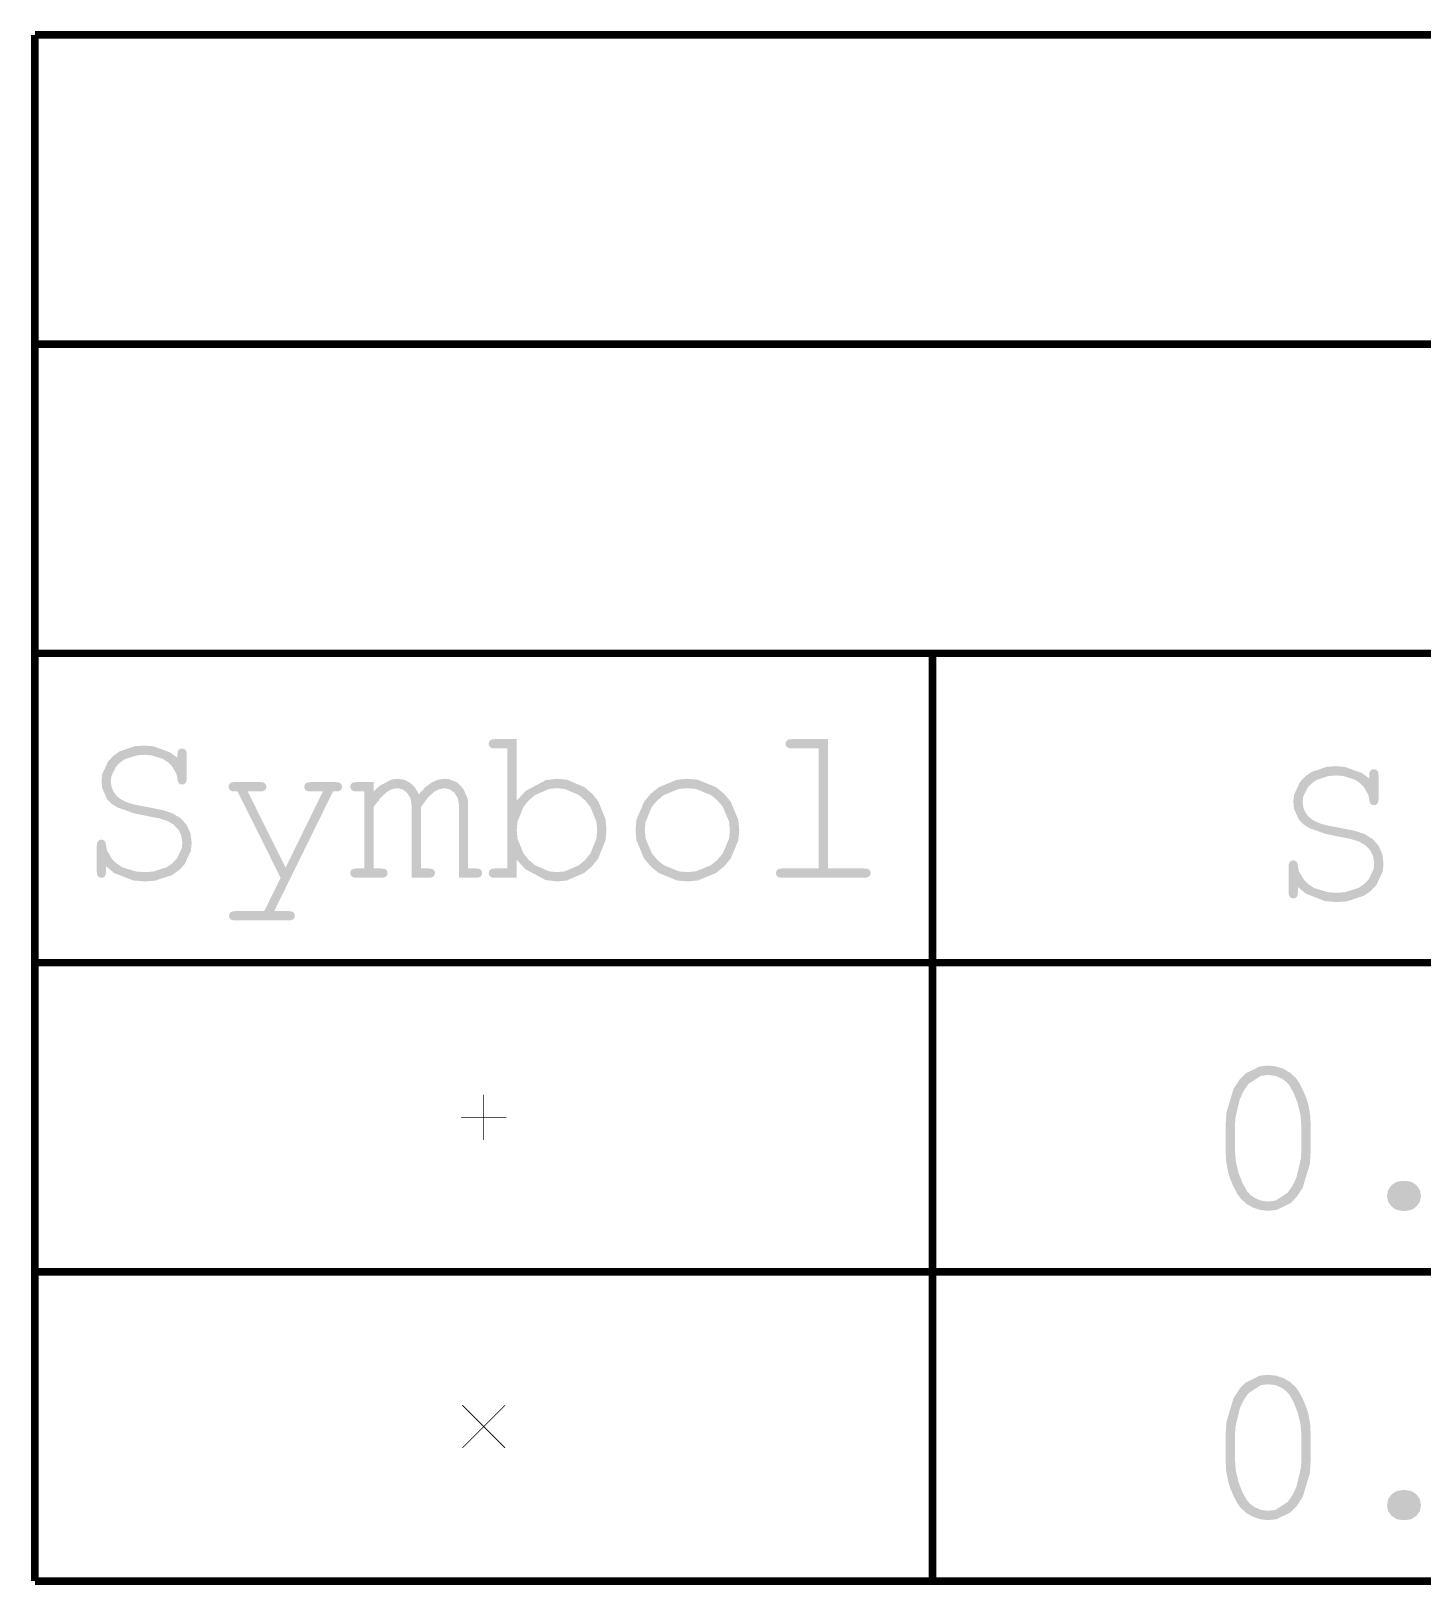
# Model space of a CAD drawing. Extents: x -5 to 272, y 7 to 75.
# Drawn here: x 115.33 to 133.79, y 54.26 to 74.86 of the extents above; entities that cross this region are included whole.
import ezdxf

# ---------------------------------------------------------------- set-up
doc = ezdxf.new("R2010")
doc.units = 0
doc.layers.add('DRILL_SYMBOLS', color=255, linetype='CONTINUOUS')

msp = doc.modelspace()

# ---------------------------------------------------------------- hatches: boundary and pattern name
at = {"layer": 'DRILL_SYMBOLS'}
for points in [[(117.274331, 65.225771), (117.274331, 65.266786), (117.278542, 65.304506), (117.291176, 65.329775), (117.310769, 65.344057), (117.335854, 65.348818), (117.360939, 65.344057), (117.380532, 65.329775), (117.393166, 65.304506), (117.397377, 65.266786), (117.397377, 64.95331), (117.393166, 64.91559), (117.380532, 64.890322), (117.360939, 64.876039), (117.335854, 64.871279), (117.311867, 64.875673), (117.292641, 64.888857), (117.279641, 64.911928), (117.274331, 64.945986), (117.263665, 65.005953), (117.20031, 65.116548), (117.147622, 65.167177), (117.083306, 65.210115), (116.926934, 65.259188), (116.834877, 65.265322), (116.738289, 65.258776), (116.576424, 65.206407), (116.511147, 65.160585), (116.458596, 65.105883), (116.398537, 64.982469), (116.39103, 64.913759), (116.399453, 64.843813), (116.424721, 64.780458), (116.463906, 64.726076), (116.514077, 64.683046), (116.573403, 64.649355), (116.640053, 64.622988), (116.730141, 64.599733), (116.85978, 64.57538), (117.07145, 64.533998), (117.205483, 64.491884), (117.31736, 64.423769), (117.39811, 64.333681), (117.446999, 64.223451), (117.463295, 64.094911), (117.452767, 63.993334), (117.368538, 63.813524), (117.294838, 63.735292), (117.203286, 63.670254), (116.976235, 63.595925), (116.840737, 63.586634), (116.688393, 63.599175), (116.432045, 63.699505), (116.328041, 63.787294), (116.328041, 63.716982), (116.32383, 63.679262), (116.311196, 63.653993), (116.291603, 63.639711), (116.266518, 63.634951), (116.242348, 63.639711), (116.222573, 63.653993), (116.209389, 63.679262), (116.204995, 63.716982), (116.204995, 64.056826), (116.209206, 64.095644), (116.22184, 64.121279), (116.241433, 64.135561), (116.266518, 64.140322), (116.290505, 64.135927), (116.309731, 64.122743), (116.322731, 64.099672), (116.328041, 64.065615), (116.339806, 63.999742), (116.41195, 63.877062), (116.472329, 63.820253), (116.546715, 63.771868), (116.730919, 63.71657), (116.840737, 63.709658), (116.950371, 63.71689), (117.13311, 63.774752), (117.206215, 63.82538), (117.264855, 63.885897), (117.331871, 64.022859), (117.340249, 64.099306), (117.327431, 64.190676), (117.288979, 64.271425), (117.225258, 64.338991), (117.136635, 64.39081), (117.028237, 64.423403), (116.843666, 64.459658), (116.701302, 64.48868), (116.480843, 64.567049), (116.402749, 64.616396), (116.343789, 64.674715), (116.276406, 64.824861), (116.267983, 64.916689), (116.277642, 65.009981), (116.354912, 65.176241), (116.422524, 65.249208), (116.505974, 65.310091), (116.709954, 65.379671), (116.830483, 65.388368), (116.954903, 65.378206), (117.176827, 65.296907)], [(121.771401, 65.473329), (121.771401, 64.657411), (121.888497, 64.784304), (122.157296, 64.929323), (122.308999, 64.947451), (122.438912, 64.935228), (122.669625, 64.83745), (122.770424, 64.751894), (122.854378, 64.648577), (122.950325, 64.408708), (122.962319, 64.272158), (122.950188, 64.134096), (122.853142, 63.890932), (122.839272, 64.266298), (122.829293, 64.378313), (122.749459, 64.575701), (122.679604, 64.661074), (122.596383, 64.73189), (122.409615, 64.812822), (122.306069, 64.822939), (122.202523, 64.812822), (122.015755, 64.73189), (121.932534, 64.661074), (121.862679, 64.575701), (121.782845, 64.378313), (121.772866, 64.266298), (121.782845, 64.154283), (121.862679, 63.956896), (121.932534, 63.871523), (122.015755, 63.800707), (122.202523, 63.719774), (122.306069, 63.709658), (122.409615, 63.719774), (122.596383, 63.800707), (122.679604, 63.871523), (122.749459, 63.956896), (122.829293, 64.154283), (122.839272, 64.266298), (122.853142, 63.890932), (122.768227, 63.785829), (122.666741, 63.698681), (122.437127, 63.599083), (122.308999, 63.586634), (122.154549, 63.60476), (121.88575, 63.749768), (121.771401, 63.87665), (121.771401, 63.634951), (121.482827, 63.634951), (121.445107, 63.639345), (121.419838, 63.652529), (121.405556, 63.672304), (121.400795, 63.696474), (121.405556, 63.721559), (121.419838, 63.741152), (121.445107, 63.753786), (121.482827, 63.757997), (121.648354, 63.757997), (121.648354, 65.348818), (121.482827, 65.348818), (121.445107, 65.353212), (121.419838, 65.366396), (121.405556, 65.386537), (121.400795, 65.411806), (121.405556, 65.435976), (121.419838, 65.455751), (121.445107, 65.468935), (121.482827, 65.473329)], [(125.897866, 65.473329), (125.897866, 63.757997), (126.381264, 63.757997), (126.420082, 63.753786), (126.445717, 63.741152), (126.459999, 63.721559), (126.46476, 63.696474), (126.459999, 63.672304), (126.445717, 63.652529), (126.420082, 63.639345), (126.381264, 63.634951), (125.29142, 63.634951), (125.253701, 63.639345), (125.228432, 63.652529), (125.21415, 63.672304), (125.209389, 63.696474), (125.21415, 63.721559), (125.228432, 63.741152), (125.253701, 63.753786), (125.29142, 63.757997), (125.774819, 63.757997), (125.774819, 65.348818), (125.420327, 65.348818), (125.382424, 65.353212), (125.356606, 65.366396), (125.341774, 65.386537), (125.336831, 65.411806), (125.341591, 65.435976), (125.355874, 65.455751), (125.381508, 65.468935), (125.420327, 65.473329)], [(133.075502, 64.951845), (133.075502, 64.99286), (133.079713, 65.03058), (133.092347, 65.055849), (133.11194, 65.070131), (133.137025, 65.074892), (133.16211, 65.070131), (133.181703, 65.055849), (133.194337, 65.03058), (133.198548, 64.99286), (133.198548, 64.679384), (133.194337, 64.641664), (133.181703, 64.616396), (133.16211, 64.602113), (133.137025, 64.597353), (133.113038, 64.601747), (133.093812, 64.614931), (133.080812, 64.638002), (133.075502, 64.67206), (133.064836, 64.732027), (133.001481, 64.842622), (132.948793, 64.893251), (132.884477, 64.936189), (132.728105, 64.985262), (132.636048, 64.991396), (132.53946, 64.98485), (132.377595, 64.932481), (132.312318, 64.886659), (132.259767, 64.831957), (132.199708, 64.708543), (132.192201, 64.639833), (132.200624, 64.569887), (132.225892, 64.506532), (132.265077, 64.45215), (132.315248, 64.40912), (132.374574, 64.375429), (132.441224, 64.349062), (132.531312, 64.325807), (132.660951, 64.301454), (132.872621, 64.260072), (133.006654, 64.217958), (133.118531, 64.149843), (133.199281, 64.059755), (133.24817, 63.949525), (133.264466, 63.820985), (133.253938, 63.719408), (133.169709, 63.539598), (133.096009, 63.461366), (133.004457, 63.396328), (132.777406, 63.321999), (132.641908, 63.312708), (132.489564, 63.325249), (132.233216, 63.425579), (132.129212, 63.513368), (132.129212, 63.443056), (132.125001, 63.405336), (132.112367, 63.380067), (132.092774, 63.365785), (132.067689, 63.361025), (132.043519, 63.365785), (132.023744, 63.380067), (132.01056, 63.405336), (132.006166, 63.443056), (132.006166, 63.7829), (132.010377, 63.821718), (132.023011, 63.847353), (132.042604, 63.861635), (132.067689, 63.866396), (132.091676, 63.862001), (132.110902, 63.848817), (132.123902, 63.825746), (132.129212, 63.791689), (132.140977, 63.725816), (132.213121, 63.603136), (132.2735, 63.546327), (132.347886, 63.497942), (132.53209, 63.442644), (132.641908, 63.435732), (132.751542, 63.442964), (132.934281, 63.500826), (133.007386, 63.551454), (133.066026, 63.611971), (133.133042, 63.748933), (133.14142, 63.82538), (133.128602, 63.91675), (133.09015, 63.997499), (133.026429, 64.065065), (132.937806, 64.116884), (132.829408, 64.149477), (132.644837, 64.185732), (132.502473, 64.214754), (132.282014, 64.293123), (132.20392, 64.34247), (132.14496, 64.400789), (132.077577, 64.550935), (132.069154, 64.642763), (132.078813, 64.736055), (132.156083, 64.902315), (132.223695, 64.975282), (132.307145, 65.036165), (132.511125, 65.105745), (132.631654, 65.114442), (132.756074, 65.10428), (132.977998, 65.022981)], [(118.642495, 63.634951), (118.071206, 64.778993), (118.034584, 64.778993), (117.996865, 64.783388), (117.971596, 64.796572), (117.957314, 64.816347), (117.952553, 64.840517), (117.954934, 64.858644), (117.962075, 64.874941), (117.973061, 64.888124), (117.986977, 64.896913), (118.006569, 64.901857), (118.034584, 64.903505), (118.371499, 64.903505), (118.409218, 64.899111), (118.434487, 64.885927), (118.448769, 64.865785), (118.45353, 64.840517), (118.448769, 64.816347), (118.434487, 64.796572), (118.409218, 64.783388), (118.371499, 64.778993), (118.205971, 64.778993), (118.708413, 63.769716), (119.20353, 64.778993), (119.038002, 64.778993), (119.000283, 64.783388), (118.975014, 64.796572), (118.960732, 64.816713), (118.955971, 64.841982), (118.960732, 64.866152), (118.975014, 64.885927), (119.000283, 64.899111), (119.038002, 64.903505), (119.373452, 64.903505), (119.41227, 64.899111), (119.437905, 64.885927), (119.452187, 64.865785), (119.456948, 64.840517), (119.454018, 64.822206), (119.445229, 64.805361), (119.432778, 64.791994), (119.418862, 64.78412), (119.39103, 64.780275), (119.336831, 64.778993), (118.557534, 63.192591), (118.749428, 63.192591), (118.787148, 63.188379), (118.812416, 63.175745), (118.826699, 63.156153), (118.831459, 63.131067), (118.826699, 63.106897), (118.812416, 63.087122), (118.787148, 63.073938), (118.749428, 63.069544), (118.040444, 63.069544), (118.002724, 63.073755), (117.977456, 63.086389), (117.963173, 63.105982), (117.958413, 63.131067), (117.963173, 63.156153), (117.977456, 63.175745), (118.002724, 63.188379), (118.040444, 63.192591), (118.425698, 63.192591)], [(119.874428, 64.903505), (119.874428, 64.778993), (119.952889, 64.852693), (120.11036, 64.936922), (120.18937, 64.947451), (120.278725, 64.934816), (120.356362, 64.896913), (120.42228, 64.833376), (120.476479, 64.743837), (120.55906, 64.833376), (120.642739, 64.896913), (120.72715, 64.934816), (120.811928, 64.947451), (120.875191, 64.942049), (120.981392, 64.898836), (121.024331, 64.861025), (121.069832, 64.804079), (121.121834, 64.682497), (121.128334, 64.617861), (121.128334, 63.757997), (121.232338, 63.757997), (121.270058, 63.753786), (121.295327, 63.741152), (121.309609, 63.721559), (121.31437, 63.696474), (121.309609, 63.672304), (121.295327, 63.652529), (121.270058, 63.639345), (121.232338, 63.634951), (121.005288, 63.634951), (121.005288, 64.606142), (120.991005, 64.691835), (120.948159, 64.761415), (120.886635, 64.807558), (120.816323, 64.822939), (120.747109, 64.810305), (120.674233, 64.772402), (120.594399, 64.697512), (120.504311, 64.573915), (120.504311, 63.757997), (120.60685, 63.757997), (120.64457, 63.753786), (120.669838, 63.741152), (120.684121, 63.721559), (120.688881, 63.696474), (120.684121, 63.672304), (120.669838, 63.652529), (120.64457, 63.639345), (120.60685, 63.634951), (120.379799, 63.634951), (120.379799, 64.597353), (120.365334, 64.686891), (120.321938, 64.759218), (120.260598, 64.807009), (120.192299, 64.822939), (120.126748, 64.812319), (120.061928, 64.780458), (119.970375, 64.698793), (119.874428, 64.573915), (119.874428, 63.757997), (119.978432, 63.757997), (120.016152, 63.753786), (120.04142, 63.741152), (120.055703, 63.721559), (120.060463, 63.696474), (120.055703, 63.672304), (120.04142, 63.652529), (120.016152, 63.639345), (119.978432, 63.634951), (119.647377, 63.634951), (119.609658, 63.639345), (119.584389, 63.652529), (119.570107, 63.672304), (119.565346, 63.696474), (119.570107, 63.721559), (119.584389, 63.741152), (119.609658, 63.753786), (119.647377, 63.757997), (119.751381, 63.757997), (119.751381, 64.778993), (119.647377, 64.778993), (119.609658, 64.783388), (119.584389, 64.796572), (119.570107, 64.816713), (119.565346, 64.841982), (119.570107, 64.866152), (119.584389, 64.885927), (119.609658, 64.899111), (119.647377, 64.903505)], [(124.723061, 64.266298), (124.710472, 64.1308), (124.609764, 63.890566), (124.598549, 64.266298), (124.58825, 64.377718), (124.505852, 64.574739), (124.433754, 64.660341), (124.347008, 64.731478), (124.147423, 64.812776), (124.034584, 64.822939), (123.921746, 64.812731), (123.722161, 64.731066), (123.635415, 64.659609), (123.563317, 64.573778), (123.480919, 64.377123), (123.47062, 64.266298), (123.480919, 64.156069), (123.563317, 63.95978), (123.635415, 63.87372), (123.722161, 63.801943), (123.921746, 63.719911), (124.034584, 63.709658), (124.147423, 63.719866), (124.347008, 63.801531), (124.433754, 63.872988), (124.505852, 63.958818), (124.58825, 64.155474), (124.598549, 64.266298), (124.609764, 63.890566), (124.521645, 63.785829), (124.415764, 63.698681), (124.172966, 63.599083), (124.036049, 63.586634), (123.897896, 63.599129), (123.654, 63.699093), (123.548256, 63.786562), (123.460457, 63.891527), (123.360115, 64.131395), (123.347573, 64.266298), (123.360115, 64.401842), (123.460457, 64.642443), (123.548256, 64.747499), (123.654, 64.834978), (123.897896, 64.934954), (124.036049, 64.947451), (124.172966, 64.934999), (124.415764, 64.83539), (124.521645, 64.748232), (124.609764, 64.643404), (124.710472, 64.402437)], [(132.299867, 60.334023), (132.299867, 60.029336), (132.288057, 59.841195), (132.193575, 59.526986), (132.17682, 60.31791), (132.164552, 60.486184), (132.127748, 60.642373), (132.075563, 60.777322), (132.017152, 60.881875), (131.975038, 60.929482), (131.921938, 60.969765), (131.833315, 61.008218), (131.734438, 61.021035), (131.636751, 61.007851), (131.474886, 60.902383), (131.410707, 60.810098), (131.359438, 60.700234), (131.300844, 60.45414), (131.29352, 60.31791), (131.29352, 60.046914), (131.305788, 59.878457), (131.342592, 59.721719), (131.395143, 59.586221), (131.454652, 59.481484), (131.495668, 59.434975), (131.548402, 59.395058), (131.637392, 59.355508), (131.737367, 59.342324), (131.834413, 59.355553), (131.995546, 59.461388), (132.059633, 59.553994), (132.110902, 59.664178), (132.169496, 59.910638), (132.17682, 60.046914), (132.17682, 60.31791), (132.193575, 59.526986), (132.110902, 59.400918), (132.032076, 59.32146), (131.845308, 59.230651), (131.737367, 59.2193), (131.632082, 59.230103), (131.533022, 59.262513), (131.444215, 59.314315), (131.369691, 59.38334), (131.325197, 59.446328), (131.276674, 59.538613), (131.233278, 59.641152), (131.204164, 59.734902), (131.178896, 59.871499), (131.170473, 60.029336), (131.170473, 60.334023), (131.182283, 60.522805), (131.276765, 60.837746), (131.359438, 60.963906), (131.438264, 61.043374), (131.625032, 61.134194), (131.732973, 61.145547), (131.839174, 61.134743), (131.938051, 61.102334), (132.026308, 61.050515), (132.100649, 60.981484), (132.146059, 60.917397), (132.194399, 60.824746), (132.237611, 60.722573), (132.267641, 60.629922), (132.291811, 60.492959)], [(133.509828, 59.61625), (133.562563, 59.61625), (133.638734, 59.601785), (133.703188, 59.558389), (133.747133, 59.494485), (133.761781, 59.418496), (133.74695, 59.340493), (133.702455, 59.276406), (133.637819, 59.233577), (133.562563, 59.2193), (133.509828, 59.2193), (133.433656, 59.23376), (133.369203, 59.277139), (133.325258, 59.341042), (133.310609, 59.417031), (133.325441, 59.495034), (133.369936, 59.559121), (133.434572, 59.601968)], [(132.299867, 56.234023), (132.299867, 55.929336), (132.288057, 55.741195), (132.193575, 55.426986), (132.17682, 56.21791), (132.164552, 56.386184), (132.127748, 56.542373), (132.075563, 56.677322), (132.017152, 56.781875), (131.975038, 56.829482), (131.921938, 56.869765), (131.833315, 56.908218), (131.734438, 56.921035), (131.636751, 56.907851), (131.474886, 56.802383), (131.410707, 56.710098), (131.359438, 56.600234), (131.300844, 56.35414), (131.29352, 56.21791), (131.29352, 55.946914), (131.305788, 55.778457), (131.342592, 55.621719), (131.395143, 55.486221), (131.454652, 55.381484), (131.495668, 55.334975), (131.548402, 55.295058), (131.637392, 55.255508), (131.737367, 55.242324), (131.834413, 55.255553), (131.995546, 55.361388), (132.059633, 55.453994), (132.110902, 55.564178), (132.169496, 55.810638), (132.17682, 55.946914), (132.17682, 56.21791), (132.193575, 55.426986), (132.110902, 55.300918), (132.032076, 55.22146), (131.845308, 55.130651), (131.737367, 55.1193), (131.632082, 55.130103), (131.533022, 55.162513), (131.444215, 55.214315), (131.369691, 55.28334), (131.325197, 55.346328), (131.276674, 55.438613), (131.233278, 55.541152), (131.204164, 55.634902), (131.178896, 55.771499), (131.170473, 55.929336), (131.170473, 56.234023), (131.182283, 56.422805), (131.276765, 56.737746), (131.359438, 56.863906), (131.438264, 56.943374), (131.625032, 57.034194), (131.732973, 57.045547), (131.839174, 57.034743), (131.938051, 57.002334), (132.026308, 56.950515), (132.100649, 56.881484), (132.146059, 56.817397), (132.194399, 56.724746), (132.237611, 56.622573), (132.267641, 56.529922), (132.291811, 56.392959)], [(133.509828, 55.51625), (133.562563, 55.51625), (133.638734, 55.501785), (133.703188, 55.458389), (133.747133, 55.394485), (133.761781, 55.318496), (133.74695, 55.240493), (133.702455, 55.176406), (133.637819, 55.133577), (133.562563, 55.1193), (133.509828, 55.1193), (133.433656, 55.13376), (133.369203, 55.177139), (133.325258, 55.241042), (133.310609, 55.317031), (133.325441, 55.395034), (133.369936, 55.459121), (133.434572, 55.501968)]]:
    msp.add_hatch(color=7, dxfattribs=at).paths.add_polyline_path(points)

# ---------------------------------------------------------------- linework, layer by layer
at = {"layer": 'DRILL_SYMBOLS', "color": 7}
for points, const_width in [([(271.989854, 74.81), (115.384, 74.81)], 0.1), ([(115.384, 74.81), (115.384, 54.31)], 0.1), ([(115.384, 70.71), (271.989854, 70.71)], 0.1), ([(115.384, 66.61), (271.989854, 66.61)], 0.1), ([(127.285756, 66.61), (127.285756, 54.31)], 0.1), ([(117.274331, 65.225771), (117.274331, 65.266786), (117.278542, 65.304506), (117.291176, 65.329775), (117.310769, 65.344057), (117.335854, 65.348818), (117.360939, 65.344057), (117.380532, 65.329775), (117.393166, 65.304506), (117.397377, 65.266786), (117.397377, 64.95331), (117.393166, 64.91559), (117.380532, 64.890322), (117.360939, 64.876039), (117.335854, 64.871279), (117.311867, 64.875673), (117.292641, 64.888857), (117.279641, 64.911928), (117.274331, 64.945986), (117.263665, 65.005953), (117.20031, 65.116548), (117.147622, 65.167177), (117.083306, 65.210115), (116.926934, 65.259188), (116.834877, 65.265322), (116.738289, 65.258776), (116.576424, 65.206407), (116.511147, 65.160585), (116.458596, 65.105883), (116.398537, 64.982469), (116.39103, 64.913759), (116.399453, 64.843813), (116.424721, 64.780458), (116.463906, 64.726076), (116.514077, 64.683046), (116.573403, 64.649355), (116.640053, 64.622988), (116.730141, 64.599733), (116.85978, 64.57538), (117.07145, 64.533998), (117.205483, 64.491884), (117.31736, 64.423769), (117.39811, 64.333681), (117.446999, 64.223451), (117.463295, 64.094911), (117.452767, 63.993334), (117.368538, 63.813524), (117.294838, 63.735292), (117.203286, 63.670254), (116.976235, 63.595925), (116.840737, 63.586634), (116.688393, 63.599175), (116.432045, 63.699505), (116.328041, 63.787294), (116.328041, 63.716982), (116.32383, 63.679262), (116.311196, 63.653993), (116.291603, 63.639711), (116.266518, 63.634951), (116.242348, 63.639711), (116.222573, 63.653993), (116.209389, 63.679262), (116.204995, 63.716982), (116.204995, 64.056826), (116.209206, 64.095644), (116.22184, 64.121279), (116.241433, 64.135561), (116.266518, 64.140322), (116.290505, 64.135927), (116.309731, 64.122743), (116.322731, 64.099672), (116.328041, 64.065615), (116.339806, 63.999742), (116.41195, 63.877062), (116.472329, 63.820253), (116.546715, 63.771868), (116.730919, 63.71657), (116.840737, 63.709658), (116.950371, 63.71689), (117.13311, 63.774752), (117.206215, 63.82538), (117.264855, 63.885897), (117.331871, 64.022859), (117.340249, 64.099306), (117.327431, 64.190676), (117.288979, 64.271425), (117.225258, 64.338991), (117.136635, 64.39081), (117.028237, 64.423403), (116.843666, 64.459658), (116.701302, 64.48868), (116.480843, 64.567049), (116.402749, 64.616396), (116.343789, 64.674715), (116.276406, 64.824861), (116.267983, 64.916689), (116.277642, 65.009981), (116.354912, 65.176241), (116.422524, 65.249208), (116.505974, 65.310091), (116.709954, 65.379671), (116.830483, 65.388368), (116.954903, 65.378206), (117.176827, 65.296907), (117.274331, 65.225771)], 0.000001), ([(121.771401, 65.473329), (121.771401, 64.657411), (121.888497, 64.784304), (122.157296, 64.929323), (122.308999, 64.947451), (122.438912, 64.935228), (122.669625, 64.83745), (122.770424, 64.751894), (122.854378, 64.648577), (122.950325, 64.408708), (122.962319, 64.272158), (122.950188, 64.134096), (122.853142, 63.890932), (122.839272, 64.266298), (122.829293, 64.378313), (122.749459, 64.575701), (122.679604, 64.661074), (122.596383, 64.73189), (122.409615, 64.812822), (122.306069, 64.822939), (122.202523, 64.812822), (122.015755, 64.73189), (121.932534, 64.661074), (121.862679, 64.575701), (121.782845, 64.378313), (121.772866, 64.266298), (121.782845, 64.154283), (121.862679, 63.956896), (121.932534, 63.871523), (122.015755, 63.800707), (122.202523, 63.719774), (122.306069, 63.709658), (122.409615, 63.719774), (122.596383, 63.800707), (122.679604, 63.871523), (122.749459, 63.956896), (122.829293, 64.154283), (122.839272, 64.266298), (122.853142, 63.890932), (122.768227, 63.785829), (122.666741, 63.698681), (122.437127, 63.599083), (122.308999, 63.586634), (122.154549, 63.60476), (121.88575, 63.749768), (121.771401, 63.87665), (121.771401, 63.634951), (121.482827, 63.634951), (121.445107, 63.639345), (121.419838, 63.652529), (121.405556, 63.672304), (121.400795, 63.696474), (121.405556, 63.721559), (121.419838, 63.741152), (121.445107, 63.753786), (121.482827, 63.757997), (121.648354, 63.757997), (121.648354, 65.348818), (121.482827, 65.348818), (121.445107, 65.353212), (121.419838, 65.366396), (121.405556, 65.386537), (121.400795, 65.411806), (121.405556, 65.435976), (121.419838, 65.455751), (121.445107, 65.468935), (121.482827, 65.473329), (121.771401, 65.473329)], 0.000001), ([(125.897866, 65.473329), (125.897866, 63.757997), (126.381264, 63.757997), (126.420082, 63.753786), (126.445717, 63.741152), (126.459999, 63.721559), (126.46476, 63.696474), (126.459999, 63.672304), (126.445717, 63.652529), (126.420082, 63.639345), (126.381264, 63.634951), (125.29142, 63.634951), (125.253701, 63.639345), (125.228432, 63.652529), (125.21415, 63.672304), (125.209389, 63.696474), (125.21415, 63.721559), (125.228432, 63.741152), (125.253701, 63.753786), (125.29142, 63.757997), (125.774819, 63.757997), (125.774819, 65.348818), (125.420327, 65.348818), (125.382424, 65.353212), (125.356606, 65.366396), (125.341774, 65.386537), (125.336831, 65.411806), (125.341591, 65.435976), (125.355874, 65.455751), (125.381508, 65.468935), (125.420327, 65.473329), (125.897866, 65.473329)], 0.000001), ([(133.075502, 64.951845), (133.075502, 64.99286), (133.079713, 65.03058), (133.092347, 65.055849), (133.11194, 65.070131), (133.137025, 65.074892), (133.16211, 65.070131), (133.181703, 65.055849), (133.194337, 65.03058), (133.198548, 64.99286), (133.198548, 64.679384), (133.194337, 64.641664), (133.181703, 64.616396), (133.16211, 64.602113), (133.137025, 64.597353), (133.113038, 64.601747), (133.093812, 64.614931), (133.080812, 64.638002), (133.075502, 64.67206), (133.064836, 64.732027), (133.001481, 64.842622), (132.948793, 64.893251), (132.884477, 64.936189), (132.728105, 64.985262), (132.636048, 64.991396), (132.53946, 64.98485), (132.377595, 64.932481), (132.312318, 64.886659), (132.259767, 64.831957), (132.199708, 64.708543), (132.192201, 64.639833), (132.200624, 64.569887), (132.225892, 64.506532), (132.265077, 64.45215), (132.315248, 64.40912), (132.374574, 64.375429), (132.441224, 64.349062), (132.531312, 64.325807), (132.660951, 64.301454), (132.872621, 64.260072), (133.006654, 64.217958), (133.118531, 64.149843), (133.199281, 64.059755), (133.24817, 63.949525), (133.264466, 63.820985), (133.253938, 63.719408), (133.169709, 63.539598), (133.096009, 63.461366), (133.004457, 63.396328), (132.777406, 63.321999), (132.641908, 63.312708), (132.489564, 63.325249), (132.233216, 63.425579), (132.129212, 63.513368), (132.129212, 63.443056), (132.125001, 63.405336), (132.112367, 63.380067), (132.092774, 63.365785), (132.067689, 63.361025), (132.043519, 63.365785), (132.023744, 63.380067), (132.01056, 63.405336), (132.006166, 63.443056), (132.006166, 63.7829), (132.010377, 63.821718), (132.023011, 63.847353), (132.042604, 63.861635), (132.067689, 63.866396), (132.091676, 63.862001), (132.110902, 63.848817), (132.123902, 63.825746), (132.129212, 63.791689), (132.140977, 63.725816), (132.213121, 63.603136), (132.2735, 63.546327), (132.347886, 63.497942), (132.53209, 63.442644), (132.641908, 63.435732), (132.751542, 63.442964), (132.934281, 63.500826), (133.007386, 63.551454), (133.066026, 63.611971), (133.133042, 63.748933), (133.14142, 63.82538), (133.128602, 63.91675), (133.09015, 63.997499), (133.026429, 64.065065), (132.937806, 64.116884), (132.829408, 64.149477), (132.644837, 64.185732), (132.502473, 64.214754), (132.282014, 64.293123), (132.20392, 64.34247), (132.14496, 64.400789), (132.077577, 64.550935), (132.069154, 64.642763), (132.078813, 64.736055), (132.156083, 64.902315), (132.223695, 64.975282), (132.307145, 65.036165), (132.511125, 65.105745), (132.631654, 65.114442), (132.756074, 65.10428), (132.977998, 65.022981), (133.075502, 64.951845)], 0.000001), ([(118.642495, 63.634951), (118.071206, 64.778993), (118.034584, 64.778993), (117.996865, 64.783388), (117.971596, 64.796572), (117.957314, 64.816347), (117.952553, 64.840517), (117.954934, 64.858644), (117.962075, 64.874941), (117.973061, 64.888124), (117.986977, 64.896913), (118.006569, 64.901857), (118.034584, 64.903505), (118.371499, 64.903505), (118.409218, 64.899111), (118.434487, 64.885927), (118.448769, 64.865785), (118.45353, 64.840517), (118.448769, 64.816347), (118.434487, 64.796572), (118.409218, 64.783388), (118.371499, 64.778993), (118.205971, 64.778993), (118.708413, 63.769716), (119.20353, 64.778993), (119.038002, 64.778993), (119.000283, 64.783388), (118.975014, 64.796572), (118.960732, 64.816713), (118.955971, 64.841982), (118.960732, 64.866152), (118.975014, 64.885927), (119.000283, 64.899111), (119.038002, 64.903505), (119.373452, 64.903505), (119.41227, 64.899111), (119.437905, 64.885927), (119.452187, 64.865785), (119.456948, 64.840517), (119.454018, 64.822206), (119.445229, 64.805361), (119.432778, 64.791994), (119.418862, 64.78412), (119.39103, 64.780275), (119.336831, 64.778993), (118.557534, 63.192591), (118.749428, 63.192591), (118.787148, 63.188379), (118.812416, 63.175745), (118.826699, 63.156153), (118.831459, 63.131067), (118.826699, 63.106897), (118.812416, 63.087122), (118.787148, 63.073938), (118.749428, 63.069544), (118.040444, 63.069544), (118.002724, 63.073755), (117.977456, 63.086389), (117.963173, 63.105982), (117.958413, 63.131067), (117.963173, 63.156153), (117.977456, 63.175745), (118.002724, 63.188379), (118.040444, 63.192591), (118.425698, 63.192591), (118.642495, 63.634951)], 0.000001), ([(119.874428, 64.903505), (119.874428, 64.778993), (119.952889, 64.852693), (120.11036, 64.936922), (120.18937, 64.947451), (120.278725, 64.934816), (120.356362, 64.896913), (120.42228, 64.833376), (120.476479, 64.743837), (120.55906, 64.833376), (120.642739, 64.896913), (120.72715, 64.934816), (120.811928, 64.947451), (120.875191, 64.942049), (120.981392, 64.898836), (121.024331, 64.861025), (121.069832, 64.804079), (121.121834, 64.682497), (121.128334, 64.617861), (121.128334, 63.757997), (121.232338, 63.757997), (121.270058, 63.753786), (121.295327, 63.741152), (121.309609, 63.721559), (121.31437, 63.696474), (121.309609, 63.672304), (121.295327, 63.652529), (121.270058, 63.639345), (121.232338, 63.634951), (121.005288, 63.634951), (121.005288, 64.606142), (120.991005, 64.691835), (120.948159, 64.761415), (120.886635, 64.807558), (120.816323, 64.822939), (120.747109, 64.810305), (120.674233, 64.772402), (120.594399, 64.697512), (120.504311, 64.573915), (120.504311, 63.757997), (120.60685, 63.757997), (120.64457, 63.753786), (120.669838, 63.741152), (120.684121, 63.721559), (120.688881, 63.696474), (120.684121, 63.672304), (120.669838, 63.652529), (120.64457, 63.639345), (120.60685, 63.634951), (120.379799, 63.634951), (120.379799, 64.597353), (120.365334, 64.686891), (120.321938, 64.759218), (120.260598, 64.807009), (120.192299, 64.822939), (120.126748, 64.812319), (120.061928, 64.780458), (119.970375, 64.698793), (119.874428, 64.573915), (119.874428, 63.757997), (119.978432, 63.757997), (120.016152, 63.753786), (120.04142, 63.741152), (120.055703, 63.721559), (120.060463, 63.696474), (120.055703, 63.672304), (120.04142, 63.652529), (120.016152, 63.639345), (119.978432, 63.634951), (119.647377, 63.634951), (119.609658, 63.639345), (119.584389, 63.652529), (119.570107, 63.672304), (119.565346, 63.696474), (119.570107, 63.721559), (119.584389, 63.741152), (119.609658, 63.753786), (119.647377, 63.757997), (119.751381, 63.757997), (119.751381, 64.778993), (119.647377, 64.778993), (119.609658, 64.783388), (119.584389, 64.796572), (119.570107, 64.816713), (119.565346, 64.841982), (119.570107, 64.866152), (119.584389, 64.885927), (119.609658, 64.899111), (119.647377, 64.903505), (119.874428, 64.903505)], 0.000001), ([(124.723061, 64.266298), (124.710472, 64.1308), (124.609764, 63.890566), (124.598549, 64.266298), (124.58825, 64.377718), (124.505852, 64.574739), (124.433754, 64.660341), (124.347008, 64.731478), (124.147423, 64.812776), (124.034584, 64.822939), (123.921746, 64.812731), (123.722161, 64.731066), (123.635415, 64.659609), (123.563317, 64.573778), (123.480919, 64.377123), (123.47062, 64.266298), (123.480919, 64.156069), (123.563317, 63.95978), (123.635415, 63.87372), (123.722161, 63.801943), (123.921746, 63.719911), (124.034584, 63.709658), (124.147423, 63.719866), (124.347008, 63.801531), (124.433754, 63.872988), (124.505852, 63.958818), (124.58825, 64.155474), (124.598549, 64.266298), (124.609764, 63.890566), (124.521645, 63.785829), (124.415764, 63.698681), (124.172966, 63.599083), (124.036049, 63.586634), (123.897896, 63.599129), (123.654, 63.699093), (123.548256, 63.786562), (123.460457, 63.891527), (123.360115, 64.131395), (123.347573, 64.266298), (123.360115, 64.401842), (123.460457, 64.642443), (123.548256, 64.747499), (123.654, 64.834978), (123.897896, 64.934954), (124.036049, 64.947451), (124.172966, 64.934999), (124.415764, 64.83539), (124.521645, 64.748232), (124.609764, 64.643404), (124.710472, 64.402437), (124.723061, 64.266298)], 0.000001), ([(115.384, 62.51), (271.989854, 62.51)], 0.1), ([(132.299867, 60.334023), (132.299867, 60.029336), (132.288057, 59.841195), (132.193575, 59.526986), (132.17682, 60.31791), (132.164552, 60.486184), (132.127748, 60.642373), (132.075563, 60.777322), (132.017152, 60.881875), (131.975038, 60.929482), (131.921938, 60.969765), (131.833315, 61.008218), (131.734438, 61.021035), (131.636751, 61.007851), (131.474886, 60.902383), (131.410707, 60.810098), (131.359438, 60.700234), (131.300844, 60.45414), (131.29352, 60.31791), (131.29352, 60.046914), (131.305788, 59.878457), (131.342592, 59.721719), (131.395143, 59.586221), (131.454652, 59.481484), (131.495668, 59.434975), (131.548402, 59.395058), (131.637392, 59.355508), (131.737367, 59.342324), (131.834413, 59.355553), (131.995546, 59.461388), (132.059633, 59.553994), (132.110902, 59.664178), (132.169496, 59.910638), (132.17682, 60.046914), (132.17682, 60.31791), (132.193575, 59.526986), (132.110902, 59.400918), (132.032076, 59.32146), (131.845308, 59.230651), (131.737367, 59.2193), (131.632082, 59.230103), (131.533022, 59.262513), (131.444215, 59.314315), (131.369691, 59.38334), (131.325197, 59.446328), (131.276674, 59.538613), (131.233278, 59.641152), (131.204164, 59.734902), (131.178896, 59.871499), (131.170473, 60.029336), (131.170473, 60.334023), (131.182283, 60.522805), (131.276765, 60.837746), (131.359438, 60.963906), (131.438264, 61.043374), (131.625032, 61.134194), (131.732973, 61.145547), (131.839174, 61.134743), (131.938051, 61.102334), (132.026308, 61.050515), (132.100649, 60.981484), (132.146059, 60.917397), (132.194399, 60.824746), (132.237611, 60.722573), (132.267641, 60.629922), (132.291811, 60.492959), (132.299867, 60.334023)], 0.000001), ([(121.334878, 60.16), (121.334878, 60.76)], 0.01), ([(121.034878, 60.46), (121.634878, 60.46)], 0.01), ([(133.509828, 59.61625), (133.562563, 59.61625), (133.638734, 59.601785), (133.703188, 59.558389), (133.747133, 59.494485), (133.761781, 59.418496), (133.74695, 59.340493), (133.702455, 59.276406), (133.637819, 59.233577), (133.562563, 59.2193), (133.509828, 59.2193), (133.433656, 59.23376), (133.369203, 59.277139), (133.325258, 59.341042), (133.310609, 59.417031), (133.325441, 59.495034), (133.369936, 59.559121), (133.434572, 59.601968), (133.509828, 59.61625)], 0.000001), ([(115.384, 58.41), (271.989854, 58.41)], 0.1), ([(132.299867, 56.234023), (132.299867, 55.929336), (132.288057, 55.741195), (132.193575, 55.426986), (132.17682, 56.21791), (132.164552, 56.386184), (132.127748, 56.542373), (132.075563, 56.677322), (132.017152, 56.781875), (131.975038, 56.829482), (131.921938, 56.869765), (131.833315, 56.908218), (131.734438, 56.921035), (131.636751, 56.907851), (131.474886, 56.802383), (131.410707, 56.710098), (131.359438, 56.600234), (131.300844, 56.35414), (131.29352, 56.21791), (131.29352, 55.946914), (131.305788, 55.778457), (131.342592, 55.621719), (131.395143, 55.486221), (131.454652, 55.381484), (131.495668, 55.334975), (131.548402, 55.295058), (131.637392, 55.255508), (131.737367, 55.242324), (131.834413, 55.255553), (131.995546, 55.361388), (132.059633, 55.453994), (132.110902, 55.564178), (132.169496, 55.810638), (132.17682, 55.946914), (132.17682, 56.21791), (132.193575, 55.426986), (132.110902, 55.300918), (132.032076, 55.22146), (131.845308, 55.130651), (131.737367, 55.1193), (131.632082, 55.130103), (131.533022, 55.162513), (131.444215, 55.214315), (131.369691, 55.28334), (131.325197, 55.346328), (131.276674, 55.438613), (131.233278, 55.541152), (131.204164, 55.634902), (131.178896, 55.771499), (131.170473, 55.929336), (131.170473, 56.234023), (131.182283, 56.422805), (131.276765, 56.737746), (131.359438, 56.863906), (131.438264, 56.943374), (131.625032, 57.034194), (131.732973, 57.045547), (131.839174, 57.034743), (131.938051, 57.002334), (132.026308, 56.950515), (132.100649, 56.881484), (132.146059, 56.817397), (132.194399, 56.724746), (132.237611, 56.622573), (132.267641, 56.529922), (132.291811, 56.392959), (132.299867, 56.234023)], 0.000001), ([(121.052036, 56.077158), (121.61772, 56.642842)], 0.01), ([(121.052036, 56.642842), (121.61772, 56.077158)], 0.01), ([(133.509828, 55.51625), (133.562563, 55.51625), (133.638734, 55.501785), (133.703188, 55.458389), (133.747133, 55.394485), (133.761781, 55.318496), (133.74695, 55.240493), (133.702455, 55.176406), (133.637819, 55.133577), (133.562563, 55.1193), (133.509828, 55.1193), (133.433656, 55.13376), (133.369203, 55.177139), (133.325258, 55.241042), (133.310609, 55.317031), (133.325441, 55.395034), (133.369936, 55.459121), (133.434572, 55.501968), (133.509828, 55.51625)], 0.000001), ([(115.384, 54.31), (271.989854, 54.31)], 0.1)]:
    msp.add_lwpolyline(points, dxfattribs=dict(at, const_width=const_width))

doc.saveas('drawing.dxf')
